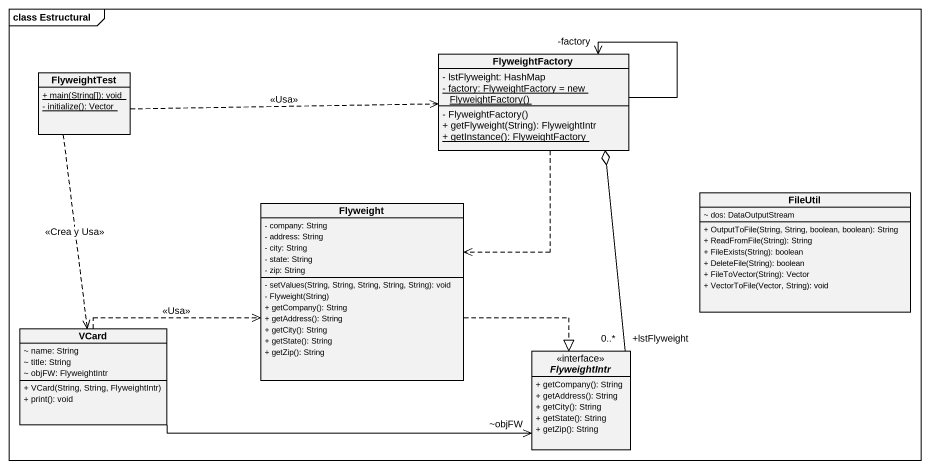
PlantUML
@startuml
mainframe class Estructural
hide circle
hide empty members
skinparam classAttributeIconSize 0
class FlyweightTest {
  {static} + main(String[]): void
  {static} - initialize(): Vector
}
class FlyweightFactory {
  - lstFlyweight: HashMap
  {static} {field} - factory: FlyweightFactory = new FlyweightFactory()
  - FlyweightFactory()
  + getFlyweight(String): FlyweightIntr
  {static} + getInstance(): FlyweightFactory
}
class FileUtil {
  ~ dos: DataOutputStream
  + OutputToFile(String, String, boolean, boolean): String
  + ReadFromFile(String): String
  + FileExists(String): boolean
  + DeleteFile(String): boolean
  + FileToVector(String): Vector
  + VectorToFile(Vector, String): void
}
class Flyweight {
  - company: String
  - address: String
  - city: String
  - state: String
  - zip: String
  - setValues(String, String, String, String, String): void
  - Flyweight(String)
  + getCompany(): String
  + getAddress(): String
  + getCity(): String
  + getState(): String
  + getZip(): String
}
class VCard {
  ~ name: String
  ~ title: String
  ~ objFW: FlyweightIntr
  + VCard(String, String, FlyweightIntr)
  + print(): void
}
interface FlyweightIntr <<interface>> {
  + getCompany(): String
  + getAddress(): String
  + getCity(): String
  + getState(): String
  + getZip(): String
}
FlyweightTest .right.> FlyweightFactory : <<Usa>>
FlyweightTest ..> VCard : <<Crea y Usa>>
FlyweightFactory --> "-factory" FlyweightFactory
FlyweightFactory ..> Flyweight
Flyweight .right.|> FlyweightIntr
VCard .right.> Flyweight : <<Usa>>
VCard -right-> "~objFW" FlyweightIntr
FlyweightIntr "+lstFlyweight\n0..*" -up-o FlyweightFactory
@enduml
